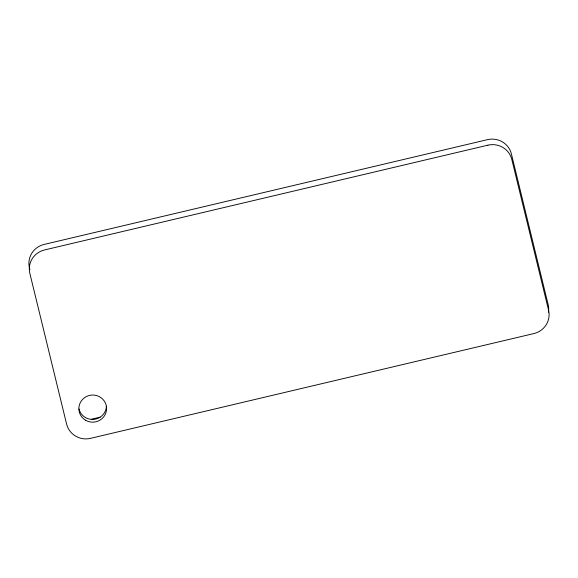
<?xml version="1.0" encoding="UTF-8"?>
<svg xmlns="http://www.w3.org/2000/svg" width="578" height="578" viewBox="0 0 578 578"><rect width="100%" height="100%" fill="white"/><g stroke="black" fill="none" stroke-linecap="round" stroke-linejoin="round"><path stroke-width="0.87" d="M91.36 419.245L100.146 417.171M29.861 269.579L29.435 267.831A19.818 19.377 -4.2 0 1 44.116 244.436L487.529 139.645A19.818 19.377 -4.2 0 1 511.4 153.929L548.161 304.642A19.818 19.377 -4.2 0 1 548.45 312.199M106.395 406.19A13.872 13.569 -4.2 0 1 79.027 409.007M487.933 145.165L44.52 249.956A19.818 19.377 -4.2 0 0 29.839 273.358L66.6 424.071A19.818 19.377 -4.2 0 0 90.471 438.355L533.884 333.564A19.818 19.377 -4.2 0 0 548.565 310.169L511.805 159.449A19.818 19.377 -4.2 0 0 487.933 145.165M85.45 420.17A13.872 13.569 -4.2 0 0 106.598 408.949A13.872 13.569 -4.2 0 0 86.151 396.681A13.872 13.569 -4.2 0 0 85.45 420.17"/></g></svg>
